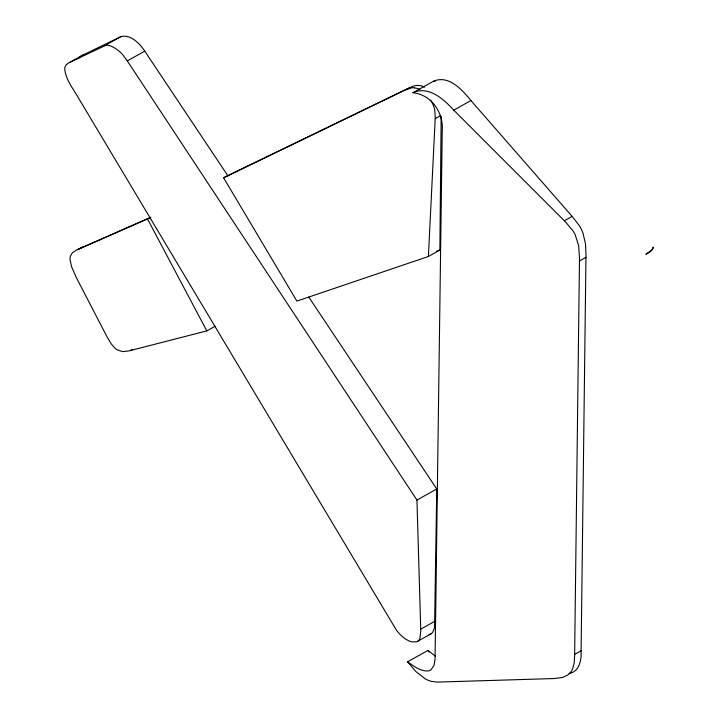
<?xml version="1.0" encoding="UTF-8"?>
<svg xmlns="http://www.w3.org/2000/svg" width="718" height="718" viewBox="0 0 718 718"><rect width="100%" height="100%" fill="white"/><g stroke="black" fill="none" stroke-linecap="round" stroke-linejoin="round"><path stroke-width="1.08" d="M424.571 87.147C420.111 84.625 414.555 84.957 410.175 87.479L223.585 177.759L296.875 301.102L428.404 256.479L439.865 250.079L441.157 116.451M569.069 673.457C579.605 671.815 581.616 659.609 581.104 650.795L585.987 254.684L585.502 243.851L582.917 232.946A24.466 14.342 60.8 0 0 579.121 225.362L572.129 216.387L470.936 100.556C462.248 89.921 448.849 74.636 433.51 81.215L412.886 92.748C431.401 94.588 443.634 112.69 442.243 130.559L435.045 659.375L433.968 665.496L430.979 669.831A15.625 9.953 56 0 1 428.538 670.899C420.551 671.689 413.756 666.071 407.546 661.816L427.982 650.4L435.341 656.144M407.546 661.816L415.955 671.608L425.164 678.779A29.321 18.668 56 0 0 431.015 681.283L437.065 682.1L554.099 678.546L562.239 677.496L567.337 675.27A34.778 22.141 56 0 0 570.002 672.981L570.774 672.057A30.452 19.386 56 0 0 572.569 668.988L574.158 662.965L574.624 655.929L579.489 258.543L578.69 245.825L575.181 234.696A23.03 14.665 56 0 0 573.036 230.927L565.452 221.898L453.749 110.168C443.85 99.246 428.655 85.451 412.886 92.748M109.055 45.503L107.637 45.225A15.41 8.176 60.6 0 0 105.77 45.315L68.659 62.888L66.191 64.791L65.042 66.953A11.3 5.995 60.6 0 0 64.755 69.466C66.11 80.506 73.712 89.436 78.989 98.86L396.515 630.296A24.627 13.068 60.6 0 0 399.414 633.743A27.796 14.755 60.6 0 0 400.743 635.089A28.101 14.907 60.6 0 0 411.558 641.82L416.646 641.838L431.105 633.823L432.73 632.316L434.578 627.541L436.759 488.985L308.776 297.072M428.404 256.479L435.252 117.788L434.749 110.087A17.196 10.088 65.4 0 0 434.049 107.386L433.744 106.443A19.458 11.416 65.4 0 0 432.981 104.496A19.224 11.282 65.4 0 0 431.715 101.839L430.755 100.161M78.011 58.795L81.152 55.914L120.965 36.573C130.864 34.204 139.75 43.583 144.758 51.14L228.01 175.973M77.436 249.622L150.852 217.249M70.202 62.125L83.216 54.846M104.559 45.746L120.965 36.573M109.055 45.494A32.481 17.241 60.6 0 1 115.894 48.779L119.852 51.795A22.034 11.694 60.6 0 1 122.607 54.595L127.292 60.904L144.758 51.14M78.307 249.254L82.39 246.974M215.023 326.304L206.82 330.89L128.962 350.905L122.572 351.605L117.33 349.881A16.083 9.433 65.4 0 1 114.584 347.772L111.38 344.057L107.305 337.37L76.377 277.669L71.549 266.701L70.005 259.36A11.721 6.875 65.4 0 1 70.328 256.335L72.33 252.817L76.35 250.133L150.17 217.751M223.585 177.759L410.175 87.479M435.216 118.658L440.313 115.804M453.749 110.168L470.936 100.556M130.416 350.546L132.274 349.504M564.312 220.758L572.129 216.387M579.462 260.966L585.96 257.331M417.571 641.389A17.376 9.217 60.6 0 0 419.115 639.909A17.914 9.505 60.6 0 0 419.94 638.329L420.775 630.718L416.943 500.06L436.759 488.985M420.739 629.156L434.973 621.196M574.651 654.403L581.104 650.795M405.993 89.822L411.549 87.838A29.034 17.035 65.4 0 1 414.43 87.767M429.032 634.676L431.105 633.823M436.688 251.156L439.865 250.079M433.51 81.215L435.126 81.69M427.982 650.4L429.149 652.124M127.292 60.904L416.943 500.06M147.621 219.178L206.82 330.89M414.474 87.937A24.789 14.539 65.4 0 1 419.967 89.544M653.236 247.225L652.671 248.823A17.196 9.002 0.2 0 1 651.675 250.232L645.877 254.244L648.228 252.942A23.272 12.179 0.2 0 0 650.813 251.094A18.489 9.675 0.2 0 0 653.254 247.234"/></g></svg>
